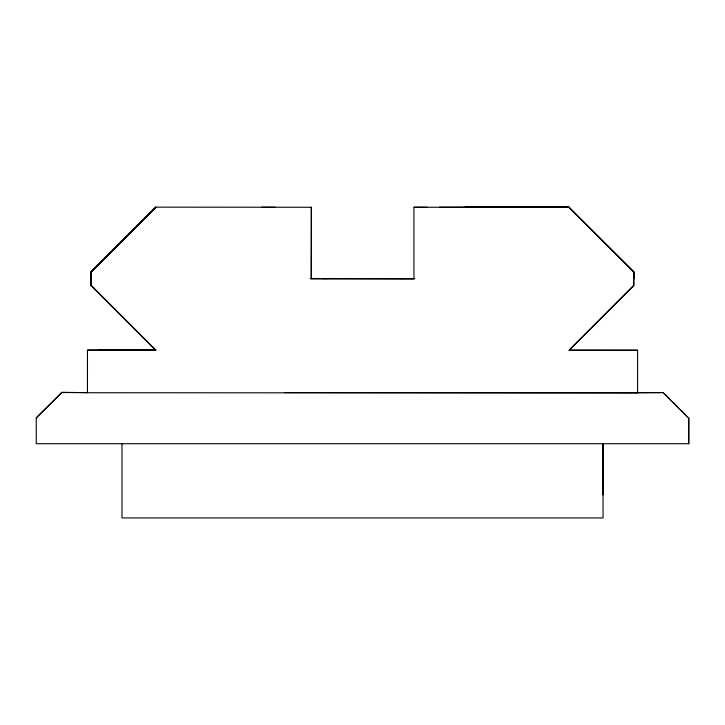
<?xml version="1.0" encoding="UTF-8"?>
<svg xmlns="http://www.w3.org/2000/svg" width="725" height="725" viewBox="0 0 725 725"><rect width="100%" height="100%" fill="white"/><g stroke="black" fill="none" stroke-linecap="round" stroke-linejoin="round"><path stroke-width="1.09" d="M637.556 392.959L87.453 392.742L87.462 350.266L155.748 350.148L98.528 350.293M91.105 278.5L91.105 271.839L155.821 207.151L311.36 207.25L311.279 278.672L413.93 278.799L413.939 207.232L427.188 207.25M311.261 278.663L311.36 207.25M569.053 350.184L637.592 350.238L637.583 392.723L284.399 392.587M87.453 392.742L61.879 392.279L36.25 417.872L36.268 443.727L688.75 443.727L688.75 418.171L663.158 392.578L637.556 392.687L662.052 392.624M602.91 494.903L603.028 443.727L603.028 517.931L121.99 517.931L121.99 443.727M464.997 207.151L569.053 207.151L633.795 271.902L633.777 285.442L569.85 349.387M688.75 418.171L688.75 443.727M91.078 285.451L91.078 271.893L155.821 207.151L91.178 272.029L91.078 278.672L91.078 285.451L155.821 350.211L87.462 350.293L155.821 350.211L91.114 285.315M87.444 392.542L61.879 392.569L36.25 417.872M155.875 207.223L91.178 272.029M633.759 271.938L568.744 207.305L633.759 271.938L633.831 278.699L633.795 271.902L633.795 278.672M413.975 207.259L569.053 207.151L439.54 207.25M275.174 207.241L261.933 207.241M328.162 278.554L322.852 278.554L414.8 278.645M310.119 278.672L414.075 278.672M637.592 350.229L569.125 350.238L633.795 285.451L633.478 272.038M311.17 278.536L323.613 278.554M401.405 278.636L402.167 278.636M663.167 392.624L688.75 418.216M91.114 283.185L91.105 271.839"/></g></svg>
